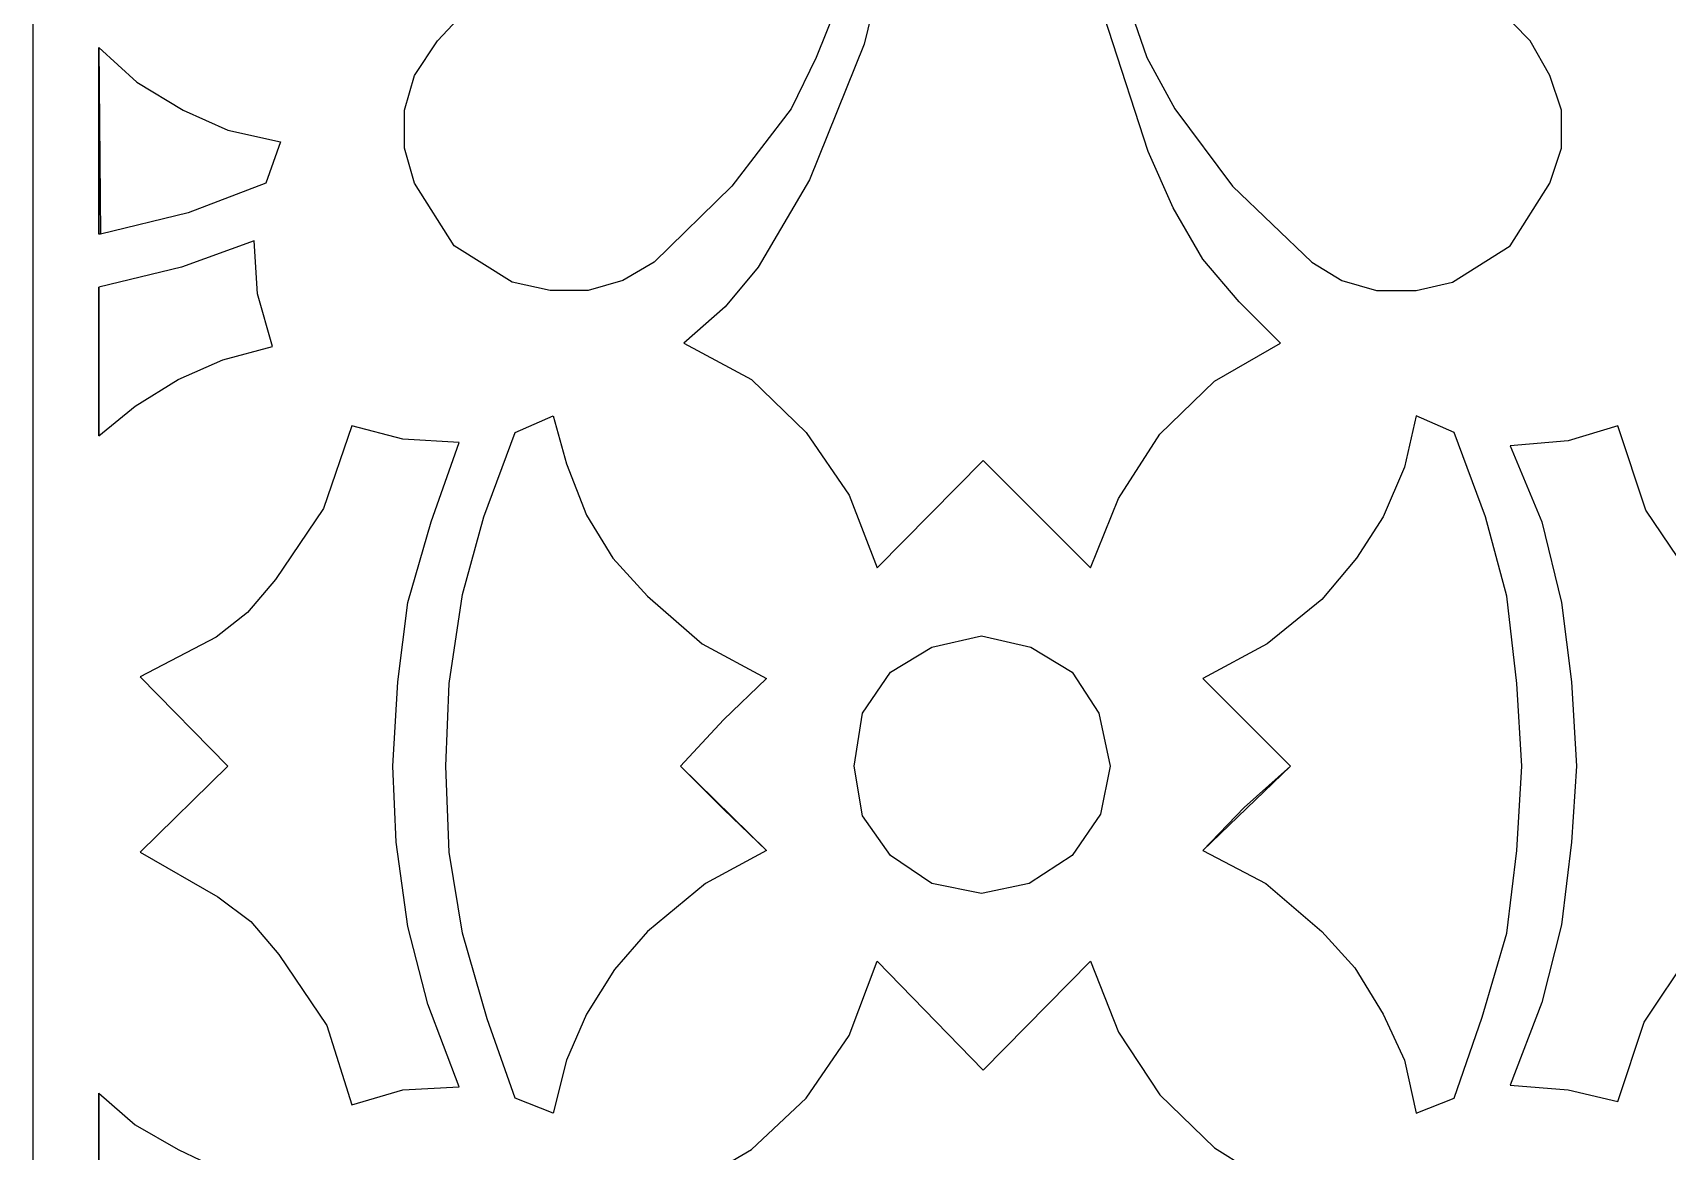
# Model space of a CAD drawing. Header units: centimetres. Extents: x 19.07 to 27, y 0.59 to 8.17.
# Drawn here: x 19.068 to 22.308, y 3.637 to 5.856 of the extents above; entities that cross this region are included whole.
import ezdxf

# ---------------------------------------------------------------- set-up
doc = ezdxf.new("R2010")
doc.units = ezdxf.units.CM
doc.header["$MEASUREMENT"] = 0
doc.layers.add('layer 1', color=7, linetype='Continuous')

msp = doc.modelspace()

# ---------------------------------------------------------------- linework, layer by layer
at = {"layer": 'layer 1', "color": 250}
for points, knots in [([(26.99977, 0.59412), (26.99977, 0.59412), (19.06791, 0.59412), (19.06791, 0.59412), (19.06791, 0.59412), (19.06791, 0.59412), (19.06791, 8.16887), (19.06791, 8.16887), (19.06791, 8.16887), (19.06791, 8.16887), (26.99977, 8.16887), (26.99977, 8.16887), (26.99977, 8.16887), (26.99977, 8.16887), (26.99977, 0.59412), (26.99977, 0.59412)], [0, 0, 0, 0, 0.2, 0.2, 0.2, 0.2, 0.4, 0.4, 0.4, 0.4, 0.6, 0.6, 0.6, 0.6, 1, 1, 1, 1]), ([(20.59465, 6.25225), (20.59465, 6.25225), (20.37186, 6.19983), (20.37186, 6.19983), (20.37186, 6.19983), (20.37186, 6.19983), (20.26375, 6.15723), (20.26375, 6.15723), (20.26375, 6.15723), (20.26375, 6.15723), (20.16873, 6.10481), (20.16873, 6.10481), (20.16873, 6.10481), (20.16873, 6.10481), (20.00164, 5.98032), (20.00164, 5.98032), (20.00164, 5.98032), (20.00164, 5.98032), (19.87059, 5.83944), (19.87059, 5.83944), (19.87059, 5.83944), (19.87059, 5.83944), (19.82473, 5.77063), (19.82473, 5.77063), (19.82473, 5.77063), (19.82473, 5.77063), (19.80507, 5.70183), (19.80507, 5.70183), (19.80507, 5.70183), (19.80507, 5.70183), (19.80507, 5.62648), (19.80507, 5.62648), (19.80507, 5.62648), (19.80507, 5.62648), (19.82473, 5.55768), (19.82473, 5.55768), (19.82473, 5.55768), (19.82473, 5.55768), (19.90336, 5.43318), (19.90336, 5.43318), (19.90336, 5.43318), (19.90336, 5.43318), (20.01803, 5.3611), (20.01803, 5.3611), (20.01803, 5.3611), (20.01803, 5.3611), (20.09338, 5.34472), (20.09338, 5.34472), (20.09338, 5.34472), (20.09338, 5.34472), (20.16873, 5.34472), (20.16873, 5.34472), (20.16873, 5.34472), (20.16873, 5.34472), (20.23754, 5.36438), (20.23754, 5.36438), (20.23754, 5.36438), (20.23754, 5.36438), (20.29979, 5.40041), (20.29979, 5.40041), (20.29979, 5.40041), (20.29979, 5.40041), (20.45377, 5.55112), (20.45377, 5.55112), (20.45377, 5.55112), (20.45377, 5.55112), (20.57172, 5.70511), (20.57172, 5.70511), (20.57172, 5.70511), (20.57172, 5.70511), (20.62086, 5.80667), (20.62086, 5.80667), (20.62086, 5.80667), (20.62086, 5.80667), (20.66345, 5.91151), (20.66345, 5.91151), (20.66345, 5.91151), (20.66345, 5.91151), (20.72242, 6.13102), (20.72242, 6.13102), (20.72242, 6.13102), (20.72242, 6.13102), (20.64707, 6.18672), (20.64707, 6.18672), (20.64707, 6.18672), (20.64707, 6.18672), (20.59465, 6.25225), (20.59465, 6.25225), (20.59465, 6.25225), (20.59465, 6.25225), (20.59465, 6.25225), (20.59465, 6.25225)], [0, 0, 0, 0, 0.0416667, 0.0416667, 0.0416667, 0.0416667, 0.0833333, 0.0833333, 0.0833333, 0.0833333, 0.125, 0.125, 0.125, 0.125, 0.1666667, 0.1666667, 0.1666667, 0.1666667, 0.2083333, 0.2083333, 0.2083333, 0.2083333, 0.25, 0.25, 0.25, 0.25, 0.2916667, 0.2916667, 0.2916667, 0.2916667, 0.3333333, 0.3333333, 0.3333333, 0.3333333, 0.375, 0.375, 0.375, 0.375, 0.4166667, 0.4166667, 0.4166667, 0.4166667, 0.4583333, 0.4583333, 0.4583333, 0.4583333, 0.5, 0.5, 0.5, 0.5, 0.5416667, 0.5416667, 0.5416667, 0.5416667, 0.5833333, 0.5833333, 0.5833333, 0.5833333, 0.625, 0.625, 0.625, 0.625, 0.6666667, 0.6666667, 0.6666667, 0.6666667, 0.7083333, 0.7083333, 0.7083333, 0.7083333, 0.75, 0.75, 0.75, 0.75, 0.7916667, 0.7916667, 0.7916667, 0.7916667, 0.8333333, 0.8333333, 0.8333333, 0.8333333, 0.875, 0.875, 0.875, 0.875, 0.9166667, 0.9166667, 0.9166667, 0.9166667, 1, 1, 1, 1]), ([(21.3056, 6.25225), (21.3056, 6.25225), (21.52839, 6.19983), (21.52839, 6.19983), (21.52839, 6.19983), (21.52839, 6.19983), (21.63651, 6.15723), (21.63651, 6.15723), (21.63651, 6.15723), (21.63651, 6.15723), (21.73152, 6.10481), (21.73152, 6.10481), (21.73152, 6.10481), (21.73152, 6.10481), (21.89861, 5.98032), (21.89861, 5.98032), (21.89861, 5.98032), (21.89861, 5.98032), (22.03621, 5.83944), (22.03621, 5.83944), (22.03621, 5.83944), (22.03621, 5.83944), (22.07553, 5.77063), (22.07553, 5.77063), (22.07553, 5.77063), (22.07553, 5.77063), (22.09846, 5.70183), (22.09846, 5.70183), (22.09846, 5.70183), (22.09846, 5.70183), (22.09846, 5.62648), (22.09846, 5.62648), (22.09846, 5.62648), (22.09846, 5.62648), (22.07553, 5.55768), (22.07553, 5.55768), (22.07553, 5.55768), (22.07553, 5.55768), (21.9969, 5.43318), (21.9969, 5.43318), (21.9969, 5.43318), (21.9969, 5.43318), (21.88223, 5.3611), (21.88223, 5.3611), (21.88223, 5.3611), (21.88223, 5.3611), (21.81015, 5.34472), (21.81015, 5.34472), (21.81015, 5.34472), (21.81015, 5.34472), (21.73152, 5.34472), (21.73152, 5.34472), (21.73152, 5.34472), (21.73152, 5.34472), (21.66272, 5.36438), (21.66272, 5.36438), (21.66272, 5.36438), (21.66272, 5.36438), (21.60374, 5.40041), (21.60374, 5.40041), (21.60374, 5.40041), (21.60374, 5.40041), (21.44648, 5.55112), (21.44648, 5.55112), (21.44648, 5.55112), (21.44648, 5.55112), (21.33181, 5.70511), (21.33181, 5.70511), (21.33181, 5.70511), (21.33181, 5.70511), (21.27612, 5.80667), (21.27612, 5.80667), (21.27612, 5.80667), (21.27612, 5.80667), (21.24008, 5.91151), (21.24008, 5.91151), (21.24008, 5.91151), (21.24008, 5.91151), (21.1811, 6.13102), (21.1811, 6.13102), (21.1811, 6.13102), (21.1811, 6.13102), (21.25318, 6.18672), (21.25318, 6.18672), (21.25318, 6.18672), (21.25318, 6.18672), (21.3056, 6.25225), (21.3056, 6.25225), (21.3056, 6.25225), (21.3056, 6.25225), (21.3056, 6.25225), (21.3056, 6.25225)], [0, 0, 0, 0, 0.0416667, 0.0416667, 0.0416667, 0.0416667, 0.0833333, 0.0833333, 0.0833333, 0.0833333, 0.125, 0.125, 0.125, 0.125, 0.1666667, 0.1666667, 0.1666667, 0.1666667, 0.2083333, 0.2083333, 0.2083333, 0.2083333, 0.25, 0.25, 0.25, 0.25, 0.2916667, 0.2916667, 0.2916667, 0.2916667, 0.3333333, 0.3333333, 0.3333333, 0.3333333, 0.375, 0.375, 0.375, 0.375, 0.4166667, 0.4166667, 0.4166667, 0.4166667, 0.4583333, 0.4583333, 0.4583333, 0.4583333, 0.5, 0.5, 0.5, 0.5, 0.5416667, 0.5416667, 0.5416667, 0.5416667, 0.5833333, 0.5833333, 0.5833333, 0.5833333, 0.625, 0.625, 0.625, 0.625, 0.6666667, 0.6666667, 0.6666667, 0.6666667, 0.7083333, 0.7083333, 0.7083333, 0.7083333, 0.75, 0.75, 0.75, 0.75, 0.7916667, 0.7916667, 0.7916667, 0.7916667, 0.8333333, 0.8333333, 0.8333333, 0.8333333, 0.875, 0.875, 0.875, 0.875, 0.9166667, 0.9166667, 0.9166667, 0.9166667, 1, 1, 1, 1]), ([(21.12213, 6.10481), (21.12213, 6.10481), (21.27939, 5.61993), (21.27939, 5.61993), (21.27939, 5.61993), (21.27939, 5.61993), (21.32854, 5.50853), (21.32854, 5.50853), (21.32854, 5.50853), (21.32854, 5.50853), (21.38751, 5.40697), (21.38751, 5.40697), (21.38751, 5.40697), (21.38751, 5.40697), (21.45959, 5.32178), (21.45959, 5.32178), (21.45959, 5.32178), (21.45959, 5.32178), (21.54149, 5.23988), (21.54149, 5.23988), (21.54149, 5.23988), (21.54149, 5.23988), (21.41044, 5.16452), (21.41044, 5.16452), (21.41044, 5.16452), (21.41044, 5.16452), (21.30233, 5.05968), (21.30233, 5.05968), (21.30233, 5.05968), (21.30233, 5.05968), (21.22042, 4.93191), (21.22042, 4.93191), (21.22042, 4.93191), (21.22042, 4.93191), (21.16472, 4.7943), (21.16472, 4.7943), (21.16472, 4.7943), (21.16472, 4.7943), (20.95176, 5.00726), (20.95176, 5.00726), (20.95176, 5.00726), (20.95176, 5.00726), (20.74208, 4.7943), (20.74208, 4.7943), (20.74208, 4.7943), (20.74208, 4.7943), (20.68639, 4.93846), (20.68639, 4.93846), (20.68639, 4.93846), (20.68639, 4.93846), (20.6012, 5.06296), (20.6012, 5.06296), (20.6012, 5.06296), (20.6012, 5.06296), (20.49309, 5.1678), (20.49309, 5.1678), (20.49309, 5.1678), (20.49309, 5.1678), (20.35876, 5.23988), (20.35876, 5.23988), (20.35876, 5.23988), (20.35876, 5.23988), (20.44067, 5.31196), (20.44067, 5.31196), (20.44067, 5.31196), (20.44067, 5.31196), (20.50619, 5.39059), (20.50619, 5.39059), (20.50619, 5.39059), (20.50619, 5.39059), (20.60776, 5.56423), (20.60776, 5.56423), (20.60776, 5.56423), (20.60776, 5.56423), (20.71587, 5.83288), (20.71587, 5.83288), (20.71587, 5.83288), (20.71587, 5.83288), (20.7814, 6.10154), (20.7814, 6.10154), (20.7814, 6.10154), (20.7814, 6.10154), (20.8633, 6.07205), (20.8633, 6.07205), (20.8633, 6.07205), (20.8633, 6.07205), (20.94849, 6.06222), (20.94849, 6.06222), (20.94849, 6.06222), (20.94849, 6.06222), (21.04022, 6.0786), (21.04022, 6.0786), (21.04022, 6.0786), (21.04022, 6.0786), (21.12213, 6.10481), (21.12213, 6.10481)], [0, 0, 0, 0, 0.04, 0.04, 0.04, 0.04, 0.08, 0.08, 0.08, 0.08, 0.12, 0.12, 0.12, 0.12, 0.16, 0.16, 0.16, 0.16, 0.2, 0.2, 0.2, 0.2, 0.24, 0.24, 0.24, 0.24, 0.28, 0.28, 0.28, 0.28, 0.32, 0.32, 0.32, 0.32, 0.36, 0.36, 0.36, 0.36, 0.4, 0.4, 0.4, 0.4, 0.44, 0.44, 0.44, 0.44, 0.48, 0.48, 0.48, 0.48, 0.52, 0.52, 0.52, 0.52, 0.56, 0.56, 0.56, 0.56, 0.6, 0.6, 0.6, 0.6, 0.64, 0.64, 0.64, 0.64, 0.68, 0.68, 0.68, 0.68, 0.72, 0.72, 0.72, 0.72, 0.76, 0.76, 0.76, 0.76, 0.8, 0.8, 0.8, 0.8, 0.84, 0.84, 0.84, 0.84, 0.88, 0.88, 0.88, 0.88, 0.92, 0.92, 0.92, 0.92, 1, 1, 1, 1]), ([(19.19896, 5.82633), (19.19896, 5.82633), (19.19896, 5.45611), (19.19896, 5.45611), (19.19896, 5.45611), (19.19896, 5.45611), (19.20223, 5.45611), (19.20223, 5.45611), (19.20223, 5.45611), (19.20223, 5.45611), (19.20223, 5.45611), (19.20223, 5.45611), (19.20223, 5.45611), (19.20223, 5.45611), (19.19896, 5.82633), (19.19896, 5.82633)], [0, 0, 0, 0, 0.2, 0.2, 0.2, 0.2, 0.4, 0.4, 0.4, 0.4, 0.6, 0.6, 0.6, 0.6, 1, 1, 1, 1]), ([(19.20223, 5.45611), (19.20223, 5.45611), (19.37588, 5.4987), (19.37588, 5.4987), (19.37588, 5.4987), (19.37588, 5.4987), (19.52986, 5.55768), (19.52986, 5.55768), (19.52986, 5.55768), (19.52986, 5.55768), (19.55935, 5.63958), (19.55935, 5.63958), (19.55935, 5.63958), (19.55935, 5.63958), (19.45451, 5.66252), (19.45451, 5.66252), (19.45451, 5.66252), (19.45451, 5.66252), (19.36605, 5.70183), (19.36605, 5.70183), (19.36605, 5.70183), (19.36605, 5.70183), (19.27431, 5.75753), (19.27431, 5.75753), (19.27431, 5.75753), (19.27431, 5.75753), (19.19896, 5.82633), (19.19896, 5.82633), (19.19896, 5.82633), (19.19896, 5.82633), (19.20223, 5.45611), (19.20223, 5.45611)], [0, 0, 0, 0, 0.1111111, 0.1111111, 0.1111111, 0.1111111, 0.2222222, 0.2222222, 0.2222222, 0.2222222, 0.3333333, 0.3333333, 0.3333333, 0.3333333, 0.4444444, 0.4444444, 0.4444444, 0.4444444, 0.5555556, 0.5555556, 0.5555556, 0.5555556, 0.6666667, 0.6666667, 0.6666667, 0.6666667, 0.7777778, 0.7777778, 0.7777778, 0.7777778, 1, 1, 1, 1]), ([(19.19896, 5.82633), (19.19896, 5.82633), (19.19896, 5.82633), (19.19896, 5.82633), (19.19896, 5.82633), (19.19896, 5.82633), (19.19896, 5.82633), (19.19896, 5.82633), (19.19896, 5.82633), (19.19896, 5.82633), (19.19896, 5.82633), (19.19896, 5.82633)], [0, 0, 0, 0, 0.25, 0.25, 0.25, 0.25, 0.5, 0.5, 0.5, 0.5, 1, 1, 1, 1]), ([(19.19896, 5.35127), (19.19896, 5.35127), (19.36277, 5.39059), (19.36277, 5.39059), (19.36277, 5.39059), (19.36277, 5.39059), (19.50693, 5.44301), (19.50693, 5.44301), (19.50693, 5.44301), (19.50693, 5.44301), (19.51348, 5.33817), (19.51348, 5.33817), (19.51348, 5.33817), (19.51348, 5.33817), (19.54297, 5.23332), (19.54297, 5.23332), (19.54297, 5.23332), (19.54297, 5.23332), (19.44468, 5.20711), (19.44468, 5.20711), (19.44468, 5.20711), (19.44468, 5.20711), (19.35622, 5.1678), (19.35622, 5.1678), (19.35622, 5.1678), (19.35622, 5.1678), (19.27103, 5.11538), (19.27103, 5.11538), (19.27103, 5.11538), (19.27103, 5.11538), (19.19896, 5.05641), (19.19896, 5.05641), (19.19896, 5.05641), (19.19896, 5.05641), (19.19896, 5.35127), (19.19896, 5.35127)], [0, 0, 0, 0, 0.1, 0.1, 0.1, 0.1, 0.2, 0.2, 0.2, 0.2, 0.3, 0.3, 0.3, 0.3, 0.4, 0.4, 0.4, 0.4, 0.5, 0.5, 0.5, 0.5, 0.6, 0.6, 0.6, 0.6, 0.7, 0.7, 0.7, 0.7, 0.8, 0.8, 0.8, 0.8, 1, 1, 1, 1]), ([(19.19896, 5.05641), (19.19896, 5.05641), (19.19896, 5.35127), (19.19896, 5.35127), (19.19896, 5.35127), (19.19896, 5.35127), (19.19896, 5.05641), (19.19896, 5.05641)], [0, 0, 0, 0, 0.3333333, 0.3333333, 0.3333333, 0.3333333, 1, 1, 1, 1]), ([(20.35221, 4.40115), (20.35221, 4.40115), (20.43739, 4.49289), (20.43739, 4.49289), (20.43739, 4.49289), (20.43739, 4.49289), (20.52257, 4.57479), (20.52257, 4.57479), (20.52257, 4.57479), (20.52257, 4.57479), (20.3948, 4.6436), (20.3948, 4.6436), (20.3948, 4.6436), (20.3948, 4.6436), (20.28668, 4.73861), (20.28668, 4.73861), (20.28668, 4.73861), (20.28668, 4.73861), (20.21788, 4.81396), (20.21788, 4.81396), (20.21788, 4.81396), (20.21788, 4.81396), (20.16546, 4.89914), (20.16546, 4.89914), (20.16546, 4.89914), (20.16546, 4.89914), (20.12614, 5.00071), (20.12614, 5.00071), (20.12614, 5.00071), (20.12614, 5.00071), (20.09993, 5.09572), (20.09993, 5.09572), (20.09993, 5.09572), (20.09993, 5.09572), (20.02458, 5.06296), (20.02458, 5.06296), (20.02458, 5.06296), (20.02458, 5.06296), (19.96233, 4.89587), (19.96233, 4.89587), (19.96233, 4.89587), (19.96233, 4.89587), (19.91974, 4.74188), (19.91974, 4.74188), (19.91974, 4.74188), (19.91974, 4.74188), (19.89353, 4.56496), (19.89353, 4.56496), (19.89353, 4.56496), (19.89353, 4.56496), (19.88697, 4.40115), (19.88697, 4.40115), (19.88697, 4.40115), (19.88697, 4.40115), (19.89353, 4.23078), (19.89353, 4.23078), (19.89353, 4.23078), (19.89353, 4.23078), (19.91974, 4.07025), (19.91974, 4.07025), (19.91974, 4.07025), (19.91974, 4.07025), (19.96888, 3.89988), (19.96888, 3.89988), (19.96888, 3.89988), (19.96888, 3.89988), (20.02458, 3.74262), (20.02458, 3.74262), (20.02458, 3.74262), (20.02458, 3.74262), (20.09993, 3.71313), (20.09993, 3.71313), (20.09993, 3.71313), (20.09993, 3.71313), (20.12614, 3.81797), (20.12614, 3.81797), (20.12614, 3.81797), (20.12614, 3.81797), (20.16546, 3.90971), (20.16546, 3.90971), (20.16546, 3.90971), (20.16546, 3.90971), (20.22115, 3.99817), (20.22115, 3.99817), (20.22115, 3.99817), (20.22115, 3.99817), (20.28668, 4.07352), (20.28668, 4.07352), (20.28668, 4.07352), (20.28668, 4.07352), (20.40135, 4.16854), (20.40135, 4.16854), (20.40135, 4.16854), (20.40135, 4.16854), (20.52257, 4.23406), (20.52257, 4.23406), (20.52257, 4.23406), (20.52257, 4.23406), (20.35221, 4.40115), (20.35221, 4.40115)], [0, 0, 0, 0, 0.0384615, 0.0384615, 0.0384615, 0.0384615, 0.0769231, 0.0769231, 0.0769231, 0.0769231, 0.1153846, 0.1153846, 0.1153846, 0.1153846, 0.1538462, 0.1538462, 0.1538462, 0.1538462, 0.1923077, 0.1923077, 0.1923077, 0.1923077, 0.2307692, 0.2307692, 0.2307692, 0.2307692, 0.2692308, 0.2692308, 0.2692308, 0.2692308, 0.3076923, 0.3076923, 0.3076923, 0.3076923, 0.3461538, 0.3461538, 0.3461538, 0.3461538, 0.3846154, 0.3846154, 0.3846154, 0.3846154, 0.4230769, 0.4230769, 0.4230769, 0.4230769, 0.4615385, 0.4615385, 0.4615385, 0.4615385, 0.5, 0.5, 0.5, 0.5, 0.5384615, 0.5384615, 0.5384615, 0.5384615, 0.5769231, 0.5769231, 0.5769231, 0.5769231, 0.6153846, 0.6153846, 0.6153846, 0.6153846, 0.6538462, 0.6538462, 0.6538462, 0.6538462, 0.6923077, 0.6923077, 0.6923077, 0.6923077, 0.7307692, 0.7307692, 0.7307692, 0.7307692, 0.7692308, 0.7692308, 0.7692308, 0.7692308, 0.8076923, 0.8076923, 0.8076923, 0.8076923, 0.8461538, 0.8461538, 0.8461538, 0.8461538, 0.8846154, 0.8846154, 0.8846154, 0.8846154, 0.9230769, 0.9230769, 0.9230769, 0.9230769, 1, 1, 1, 1]), ([(21.56115, 4.40115), (21.56115, 4.40115), (21.46942, 4.49289), (21.46942, 4.49289), (21.46942, 4.49289), (21.46942, 4.49289), (21.38751, 4.57479), (21.38751, 4.57479), (21.38751, 4.57479), (21.38751, 4.57479), (21.51528, 4.6436), (21.51528, 4.6436), (21.51528, 4.6436), (21.51528, 4.6436), (21.6234, 4.73205), (21.6234, 4.73205), (21.6234, 4.73205), (21.6234, 4.73205), (21.6922, 4.81396), (21.6922, 4.81396), (21.6922, 4.81396), (21.6922, 4.81396), (21.74462, 4.89587), (21.74462, 4.89587), (21.74462, 4.89587), (21.74462, 4.89587), (21.78721, 4.99416), (21.78721, 4.99416), (21.78721, 4.99416), (21.78721, 4.99416), (21.81015, 5.09572), (21.81015, 5.09572), (21.81015, 5.09572), (21.81015, 5.09572), (21.8855, 5.06296), (21.8855, 5.06296), (21.8855, 5.06296), (21.8855, 5.06296), (21.94775, 4.89587), (21.94775, 4.89587), (21.94775, 4.89587), (21.94775, 4.89587), (21.99034, 4.73861), (21.99034, 4.73861), (21.99034, 4.73861), (21.99034, 4.73861), (22.01, 4.56496), (22.01, 4.56496), (22.01, 4.56496), (22.01, 4.56496), (22.01983, 4.40115), (22.01983, 4.40115), (22.01983, 4.40115), (22.01983, 4.40115), (22.01, 4.23406), (22.01, 4.23406), (22.01, 4.23406), (22.01, 4.23406), (21.99034, 4.07025), (21.99034, 4.07025), (21.99034, 4.07025), (21.99034, 4.07025), (21.9412, 3.90316), (21.9412, 3.90316), (21.9412, 3.90316), (21.9412, 3.90316), (21.8855, 3.74262), (21.8855, 3.74262), (21.8855, 3.74262), (21.8855, 3.74262), (21.81015, 3.71313), (21.81015, 3.71313), (21.81015, 3.71313), (21.81015, 3.71313), (21.78721, 3.81797), (21.78721, 3.81797), (21.78721, 3.81797), (21.78721, 3.81797), (21.74462, 3.90971), (21.74462, 3.90971), (21.74462, 3.90971), (21.74462, 3.90971), (21.68893, 4.00144), (21.68893, 4.00144), (21.68893, 4.00144), (21.68893, 4.00144), (21.6234, 4.07352), (21.6234, 4.07352), (21.6234, 4.07352), (21.6234, 4.07352), (21.51201, 4.16854), (21.51201, 4.16854), (21.51201, 4.16854), (21.51201, 4.16854), (21.38751, 4.23406), (21.38751, 4.23406), (21.38751, 4.23406), (21.38751, 4.23406), (21.56115, 4.40115), (21.56115, 4.40115)], [0, 0, 0, 0, 0.0384615, 0.0384615, 0.0384615, 0.0384615, 0.0769231, 0.0769231, 0.0769231, 0.0769231, 0.1153846, 0.1153846, 0.1153846, 0.1153846, 0.1538462, 0.1538462, 0.1538462, 0.1538462, 0.1923077, 0.1923077, 0.1923077, 0.1923077, 0.2307692, 0.2307692, 0.2307692, 0.2307692, 0.2692308, 0.2692308, 0.2692308, 0.2692308, 0.3076923, 0.3076923, 0.3076923, 0.3076923, 0.3461538, 0.3461538, 0.3461538, 0.3461538, 0.3846154, 0.3846154, 0.3846154, 0.3846154, 0.4230769, 0.4230769, 0.4230769, 0.4230769, 0.4615385, 0.4615385, 0.4615385, 0.4615385, 0.5, 0.5, 0.5, 0.5, 0.5384615, 0.5384615, 0.5384615, 0.5384615, 0.5769231, 0.5769231, 0.5769231, 0.5769231, 0.6153846, 0.6153846, 0.6153846, 0.6153846, 0.6538462, 0.6538462, 0.6538462, 0.6538462, 0.6923077, 0.6923077, 0.6923077, 0.6923077, 0.7307692, 0.7307692, 0.7307692, 0.7307692, 0.7692308, 0.7692308, 0.7692308, 0.7692308, 0.8076923, 0.8076923, 0.8076923, 0.8076923, 0.8461538, 0.8461538, 0.8461538, 0.8461538, 0.8846154, 0.8846154, 0.8846154, 0.8846154, 0.9230769, 0.9230769, 0.9230769, 0.9230769, 1, 1, 1, 1]), ([(19.28086, 4.57807), (19.28086, 4.57807), (19.43157, 4.6567), (19.43157, 4.6567), (19.43157, 4.6567), (19.43157, 4.6567), (19.49382, 4.70584), (19.49382, 4.70584), (19.49382, 4.70584), (19.49382, 4.70584), (19.54952, 4.77137), (19.54952, 4.77137), (19.54952, 4.77137), (19.54952, 4.77137), (19.64453, 4.91225), (19.64453, 4.91225), (19.64453, 4.91225), (19.64453, 4.91225), (19.70023, 5.07606), (19.70023, 5.07606), (19.70023, 5.07606), (19.70023, 5.07606), (19.80179, 5.04985), (19.80179, 5.04985), (19.80179, 5.04985), (19.80179, 5.04985), (19.91318, 5.0433), (19.91318, 5.0433), (19.91318, 5.0433), (19.91318, 5.0433), (19.85749, 4.88604), (19.85749, 4.88604), (19.85749, 4.88604), (19.85749, 4.88604), (19.81162, 4.7255), (19.81162, 4.7255), (19.81162, 4.7255), (19.81162, 4.7255), (19.79196, 4.56824), (19.79196, 4.56824), (19.79196, 4.56824), (19.79196, 4.56824), (19.78213, 4.40115), (19.78213, 4.40115), (19.78213, 4.40115), (19.78213, 4.40115), (19.78869, 4.25044), (19.78869, 4.25044), (19.78869, 4.25044), (19.78869, 4.25044), (19.81162, 4.08335), (19.81162, 4.08335), (19.81162, 4.08335), (19.81162, 4.08335), (19.85094, 3.92937), (19.85094, 3.92937), (19.85094, 3.92937), (19.85094, 3.92937), (19.91318, 3.76555), (19.91318, 3.76555), (19.91318, 3.76555), (19.91318, 3.76555), (19.80179, 3.759), (19.80179, 3.759), (19.80179, 3.759), (19.80179, 3.759), (19.70023, 3.72951), (19.70023, 3.72951), (19.70023, 3.72951), (19.70023, 3.72951), (19.65108, 3.88678), (19.65108, 3.88678), (19.65108, 3.88678), (19.65108, 3.88678), (19.55607, 4.02766), (19.55607, 4.02766), (19.55607, 4.02766), (19.55607, 4.02766), (19.50037, 4.09318), (19.50037, 4.09318), (19.50037, 4.09318), (19.50037, 4.09318), (19.43485, 4.14232), (19.43485, 4.14232), (19.43485, 4.14232), (19.43485, 4.14232), (19.28086, 4.23078), (19.28086, 4.23078), (19.28086, 4.23078), (19.28086, 4.23078), (19.45451, 4.40115), (19.45451, 4.40115), (19.45451, 4.40115), (19.45451, 4.40115), (19.28086, 4.57807), (19.28086, 4.57807)], [0, 0, 0, 0, 0.04, 0.04, 0.04, 0.04, 0.08, 0.08, 0.08, 0.08, 0.12, 0.12, 0.12, 0.12, 0.16, 0.16, 0.16, 0.16, 0.2, 0.2, 0.2, 0.2, 0.24, 0.24, 0.24, 0.24, 0.28, 0.28, 0.28, 0.28, 0.32, 0.32, 0.32, 0.32, 0.36, 0.36, 0.36, 0.36, 0.4, 0.4, 0.4, 0.4, 0.44, 0.44, 0.44, 0.44, 0.48, 0.48, 0.48, 0.48, 0.52, 0.52, 0.52, 0.52, 0.56, 0.56, 0.56, 0.56, 0.6, 0.6, 0.6, 0.6, 0.64, 0.64, 0.64, 0.64, 0.68, 0.68, 0.68, 0.68, 0.72, 0.72, 0.72, 0.72, 0.76, 0.76, 0.76, 0.76, 0.8, 0.8, 0.8, 0.8, 0.84, 0.84, 0.84, 0.84, 0.88, 0.88, 0.88, 0.88, 0.92, 0.92, 0.92, 0.92, 1, 1, 1, 1]), ([(22.62594, 4.23406), (22.62594, 4.23406), (22.47196, 4.14888), (22.47196, 4.14888), (22.47196, 4.14888), (22.47196, 4.14888), (22.41298, 4.09318), (22.41298, 4.09318), (22.41298, 4.09318), (22.41298, 4.09318), (22.35401, 4.03093), (22.35401, 4.03093), (22.35401, 4.03093), (22.35401, 4.03093), (22.26227, 3.89333), (22.26227, 3.89333), (22.26227, 3.89333), (22.26227, 3.89333), (22.20985, 3.73607), (22.20985, 3.73607), (22.20985, 3.73607), (22.20985, 3.73607), (22.11157, 3.759), (22.11157, 3.759), (22.11157, 3.759), (22.11157, 3.759), (21.9969, 3.76883), (21.9969, 3.76883), (21.9969, 3.76883), (21.9969, 3.76883), (22.05915, 3.93264), (22.05915, 3.93264), (22.05915, 3.93264), (22.05915, 3.93264), (22.09846, 4.08663), (22.09846, 4.08663), (22.09846, 4.08663), (22.09846, 4.08663), (22.11812, 4.25044), (22.11812, 4.25044), (22.11812, 4.25044), (22.11812, 4.25044), (22.12795, 4.40115), (22.12795, 4.40115), (22.12795, 4.40115), (22.12795, 4.40115), (22.11812, 4.56824), (22.11812, 4.56824), (22.11812, 4.56824), (22.11812, 4.56824), (22.09846, 4.7255), (22.09846, 4.7255), (22.09846, 4.7255), (22.09846, 4.7255), (22.05915, 4.88604), (22.05915, 4.88604), (22.05915, 4.88604), (22.05915, 4.88604), (21.9969, 5.03675), (21.9969, 5.03675), (21.9969, 5.03675), (21.9969, 5.03675), (22.11157, 5.04658), (22.11157, 5.04658), (22.11157, 5.04658), (22.11157, 5.04658), (22.20985, 5.07606), (22.20985, 5.07606), (22.20985, 5.07606), (22.20985, 5.07606), (22.26555, 4.90897), (22.26555, 4.90897), (22.26555, 4.90897), (22.26555, 4.90897), (22.36056, 4.76809), (22.36056, 4.76809), (22.36056, 4.76809), (22.36056, 4.76809), (22.41626, 4.70584), (22.41626, 4.70584), (22.41626, 4.70584), (22.41626, 4.70584), (22.48179, 4.6567), (22.48179, 4.6567), (22.48179, 4.6567), (22.48179, 4.6567), (22.62594, 4.57479), (22.62594, 4.57479), (22.62594, 4.57479), (22.62594, 4.57479), (22.45558, 4.40115), (22.45558, 4.40115), (22.45558, 4.40115), (22.45558, 4.40115), (22.62594, 4.23406), (22.62594, 4.23406)], [0, 0, 0, 0, 0.04, 0.04, 0.04, 0.04, 0.08, 0.08, 0.08, 0.08, 0.12, 0.12, 0.12, 0.12, 0.16, 0.16, 0.16, 0.16, 0.2, 0.2, 0.2, 0.2, 0.24, 0.24, 0.24, 0.24, 0.28, 0.28, 0.28, 0.28, 0.32, 0.32, 0.32, 0.32, 0.36, 0.36, 0.36, 0.36, 0.4, 0.4, 0.4, 0.4, 0.44, 0.44, 0.44, 0.44, 0.48, 0.48, 0.48, 0.48, 0.52, 0.52, 0.52, 0.52, 0.56, 0.56, 0.56, 0.56, 0.6, 0.6, 0.6, 0.6, 0.64, 0.64, 0.64, 0.64, 0.68, 0.68, 0.68, 0.68, 0.72, 0.72, 0.72, 0.72, 0.76, 0.76, 0.76, 0.76, 0.8, 0.8, 0.8, 0.8, 0.84, 0.84, 0.84, 0.84, 0.88, 0.88, 0.88, 0.88, 0.92, 0.92, 0.92, 0.92, 1, 1, 1, 1]), ([(20.94849, 4.65998), (20.94849, 4.65998), (20.8502, 4.63704), (20.8502, 4.63704), (20.8502, 4.63704), (20.8502, 4.63704), (20.76829, 4.5879), (20.76829, 4.5879), (20.76829, 4.5879), (20.76829, 4.5879), (20.7126, 4.50599), (20.7126, 4.50599), (20.7126, 4.50599), (20.7126, 4.50599), (20.69621, 4.40115), (20.69621, 4.40115), (20.69621, 4.40115), (20.69621, 4.40115), (20.7126, 4.30286), (20.7126, 4.30286), (20.7126, 4.30286), (20.7126, 4.30286), (20.76829, 4.22423), (20.76829, 4.22423), (20.76829, 4.22423), (20.76829, 4.22423), (20.8502, 4.16854), (20.8502, 4.16854), (20.8502, 4.16854), (20.8502, 4.16854), (20.94849, 4.14888), (20.94849, 4.14888), (20.94849, 4.14888), (20.94849, 4.14888), (21.0435, 4.16854), (21.0435, 4.16854), (21.0435, 4.16854), (21.0435, 4.16854), (21.12868, 4.22423), (21.12868, 4.22423), (21.12868, 4.22423), (21.12868, 4.22423), (21.18438, 4.30614), (21.18438, 4.30614), (21.18438, 4.30614), (21.18438, 4.30614), (21.20404, 4.40115), (21.20404, 4.40115), (21.20404, 4.40115), (21.20404, 4.40115), (21.1811, 4.50599), (21.1811, 4.50599), (21.1811, 4.50599), (21.1811, 4.50599), (21.12868, 4.5879), (21.12868, 4.5879), (21.12868, 4.5879), (21.12868, 4.5879), (21.04678, 4.63704), (21.04678, 4.63704), (21.04678, 4.63704), (21.04678, 4.63704), (20.94849, 4.65998), (20.94849, 4.65998)], [0, 0, 0, 0, 0.0588235, 0.0588235, 0.0588235, 0.0588235, 0.1176471, 0.1176471, 0.1176471, 0.1176471, 0.1764706, 0.1764706, 0.1764706, 0.1764706, 0.2352941, 0.2352941, 0.2352941, 0.2352941, 0.2941176, 0.2941176, 0.2941176, 0.2941176, 0.3529412, 0.3529412, 0.3529412, 0.3529412, 0.4117647, 0.4117647, 0.4117647, 0.4117647, 0.4705882, 0.4705882, 0.4705882, 0.4705882, 0.5294118, 0.5294118, 0.5294118, 0.5294118, 0.5882353, 0.5882353, 0.5882353, 0.5882353, 0.6470588, 0.6470588, 0.6470588, 0.6470588, 0.7058824, 0.7058824, 0.7058824, 0.7058824, 0.7647059, 0.7647059, 0.7647059, 0.7647059, 0.8235294, 0.8235294, 0.8235294, 0.8235294, 0.8823529, 0.8823529, 0.8823529, 0.8823529, 1, 1, 1, 1]), ([(20.52257, 4.23406), (20.52257, 4.23406), (20.43739, 4.31597), (20.43739, 4.31597), (20.43739, 4.31597), (20.43739, 4.31597), (20.35221, 4.40115), (20.35221, 4.40115), (20.35221, 4.40115), (20.35221, 4.40115), (20.52257, 4.23406), (20.52257, 4.23406)], [0, 0, 0, 0, 0.25, 0.25, 0.25, 0.25, 0.5, 0.5, 0.5, 0.5, 1, 1, 1, 1]), ([(21.38751, 4.23406), (21.38751, 4.23406), (21.46942, 4.31924), (21.46942, 4.31924), (21.46942, 4.31924), (21.46942, 4.31924), (21.56115, 4.40115), (21.56115, 4.40115), (21.56115, 4.40115), (21.56115, 4.40115), (21.38751, 4.23406), (21.38751, 4.23406)], [0, 0, 0, 0, 0.25, 0.25, 0.25, 0.25, 0.5, 0.5, 0.5, 0.5, 1, 1, 1, 1]), ([(21.12541, 2.70732), (21.12541, 2.70732), (21.19093, 2.98908), (21.19093, 2.98908), (21.19093, 2.98908), (21.19093, 2.98908), (21.2925, 3.24463), (21.2925, 3.24463), (21.2925, 3.24463), (21.2925, 3.24463), (21.40389, 3.42482), (21.40389, 3.42482), (21.40389, 3.42482), (21.40389, 3.42482), (21.46942, 3.4969), (21.46942, 3.4969), (21.46942, 3.4969), (21.46942, 3.4969), (21.54149, 3.56242), (21.54149, 3.56242), (21.54149, 3.56242), (21.54149, 3.56242), (21.41044, 3.64433), (21.41044, 3.64433), (21.41044, 3.64433), (21.41044, 3.64433), (21.30233, 3.74917), (21.30233, 3.74917), (21.30233, 3.74917), (21.30233, 3.74917), (21.22042, 3.87367), (21.22042, 3.87367), (21.22042, 3.87367), (21.22042, 3.87367), (21.16472, 4.01455), (21.16472, 4.01455), (21.16472, 4.01455), (21.16472, 4.01455), (20.95176, 3.79832), (20.95176, 3.79832), (20.95176, 3.79832), (20.95176, 3.79832), (20.74208, 4.01455), (20.74208, 4.01455), (20.74208, 4.01455), (20.74208, 4.01455), (20.68639, 3.86712), (20.68639, 3.86712), (20.68639, 3.86712), (20.68639, 3.86712), (20.6012, 3.74262), (20.6012, 3.74262), (20.6012, 3.74262), (20.6012, 3.74262), (20.49309, 3.64105), (20.49309, 3.64105), (20.49309, 3.64105), (20.49309, 3.64105), (20.35876, 3.56242), (20.35876, 3.56242), (20.35876, 3.56242), (20.35876, 3.56242), (20.44067, 3.49362), (20.44067, 3.49362), (20.44067, 3.49362), (20.44067, 3.49362), (20.50947, 3.41499), (20.50947, 3.41499), (20.50947, 3.41499), (20.50947, 3.41499), (20.60776, 3.24463), (20.60776, 3.24463), (20.60776, 3.24463), (20.60776, 3.24463), (20.71587, 2.97269), (20.71587, 2.97269), (20.71587, 2.97269), (20.71587, 2.97269), (20.7814, 2.70732), (20.7814, 2.70732), (20.7814, 2.70732), (20.7814, 2.70732), (20.8633, 2.73353), (20.8633, 2.73353), (20.8633, 2.73353), (20.8633, 2.73353), (20.94849, 2.74008), (20.94849, 2.74008), (20.94849, 2.74008), (20.94849, 2.74008), (21.04022, 2.73353), (21.04022, 2.73353), (21.04022, 2.73353), (21.04022, 2.73353), (21.12213, 2.70076), (21.12213, 2.70076), (21.12213, 2.70076), (21.12213, 2.70076), (21.12541, 2.70732), (21.12541, 2.70732)], [0, 0, 0, 0, 0.0384615, 0.0384615, 0.0384615, 0.0384615, 0.0769231, 0.0769231, 0.0769231, 0.0769231, 0.1153846, 0.1153846, 0.1153846, 0.1153846, 0.1538462, 0.1538462, 0.1538462, 0.1538462, 0.1923077, 0.1923077, 0.1923077, 0.1923077, 0.2307692, 0.2307692, 0.2307692, 0.2307692, 0.2692308, 0.2692308, 0.2692308, 0.2692308, 0.3076923, 0.3076923, 0.3076923, 0.3076923, 0.3461538, 0.3461538, 0.3461538, 0.3461538, 0.3846154, 0.3846154, 0.3846154, 0.3846154, 0.4230769, 0.4230769, 0.4230769, 0.4230769, 0.4615385, 0.4615385, 0.4615385, 0.4615385, 0.5, 0.5, 0.5, 0.5, 0.5384615, 0.5384615, 0.5384615, 0.5384615, 0.5769231, 0.5769231, 0.5769231, 0.5769231, 0.6153846, 0.6153846, 0.6153846, 0.6153846, 0.6538462, 0.6538462, 0.6538462, 0.6538462, 0.6923077, 0.6923077, 0.6923077, 0.6923077, 0.7307692, 0.7307692, 0.7307692, 0.7307692, 0.7692308, 0.7692308, 0.7692308, 0.7692308, 0.8076923, 0.8076923, 0.8076923, 0.8076923, 0.8461538, 0.8461538, 0.8461538, 0.8461538, 0.8846154, 0.8846154, 0.8846154, 0.8846154, 0.9230769, 0.9230769, 0.9230769, 0.9230769, 1, 1, 1, 1]), ([(19.19896, 3.75245), (19.19896, 3.75245), (19.19896, 3.45431), (19.19896, 3.45431), (19.19896, 3.45431), (19.19896, 3.45431), (19.19896, 3.75245), (19.19896, 3.75245)], [0, 0, 0, 0, 0.3333333, 0.3333333, 0.3333333, 0.3333333, 1, 1, 1, 1]), ([(19.19896, 3.45431), (19.19896, 3.45431), (19.36277, 3.41499), (19.36277, 3.41499), (19.36277, 3.41499), (19.36277, 3.41499), (19.50693, 3.36585), (19.50693, 3.36585), (19.50693, 3.36585), (19.50693, 3.36585), (19.51348, 3.46741), (19.51348, 3.46741), (19.51348, 3.46741), (19.51348, 3.46741), (19.54297, 3.57225), (19.54297, 3.57225), (19.54297, 3.57225), (19.54297, 3.57225), (19.44468, 3.59846), (19.44468, 3.59846), (19.44468, 3.59846), (19.44468, 3.59846), (19.35622, 3.64105), (19.35622, 3.64105), (19.35622, 3.64105), (19.35622, 3.64105), (19.27103, 3.6902), (19.27103, 3.6902), (19.27103, 3.6902), (19.27103, 3.6902), (19.19896, 3.75245), (19.19896, 3.75245), (19.19896, 3.75245), (19.19896, 3.75245), (19.19896, 3.45431), (19.19896, 3.45431)], [0, 0, 0, 0, 0.1, 0.1, 0.1, 0.1, 0.2, 0.2, 0.2, 0.2, 0.3, 0.3, 0.3, 0.3, 0.4, 0.4, 0.4, 0.4, 0.5, 0.5, 0.5, 0.5, 0.6, 0.6, 0.6, 0.6, 0.7, 0.7, 0.7, 0.7, 0.8, 0.8, 0.8, 0.8, 1, 1, 1, 1])]:
    msp.add_open_spline(points, degree=3, knots=knots, dxfattribs=at)

doc.saveas('drawing.dxf')
